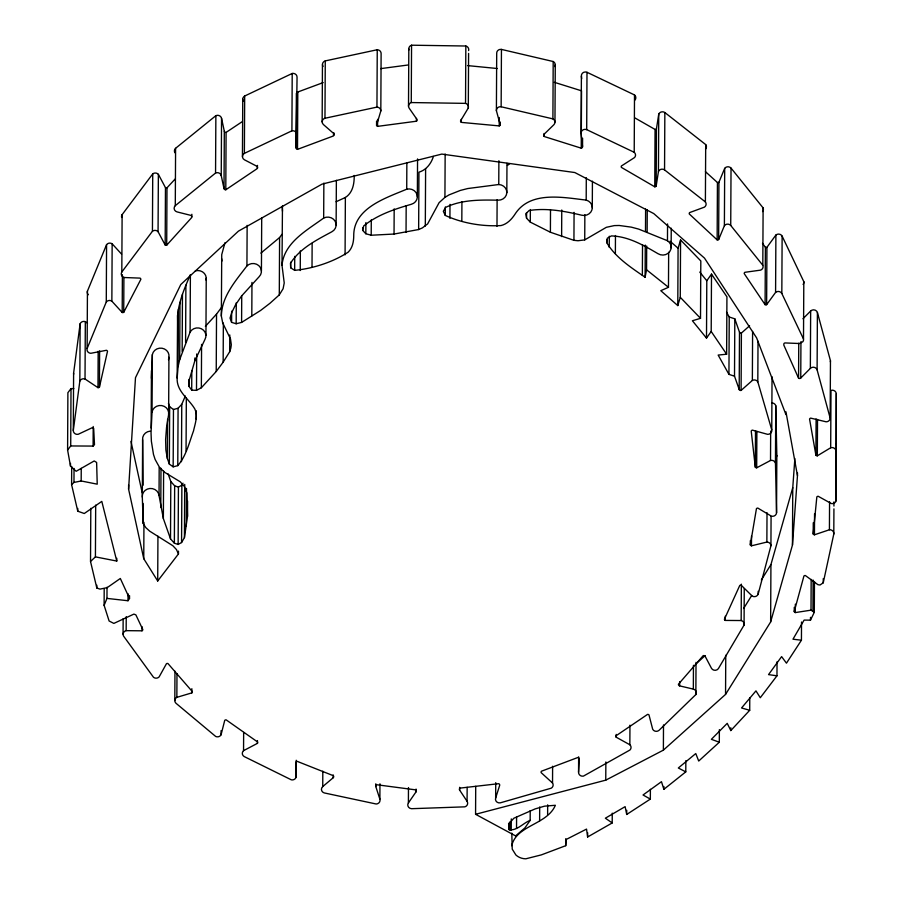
<?xml version="1.0" encoding="UTF-8"?>
<svg xmlns="http://www.w3.org/2000/svg" width="904" height="904" viewBox="0 0 904 904"><rect width="100%" height="100%" fill="white"/><g stroke="black" fill="none" stroke-linecap="round" stroke-linejoin="round"><path stroke-width="1.36" d="M296.218 760.253L296.139 777.044A4 3.74 0.3 0 1 291.337 779.836L244.17 756.546A4 3.74 0.3 0 1 243.549 750.659L257.414 743.37A1.605 1.492 0.3 0 0 257.538 741.935L226.169 719.866A1.605 1.492 0.3 0 0 224.734 720.364L221.051 734.828A4 3.74 0.3 0 1 215.672 736.444L175.93 703.21A4 3.74 0.3 0 1 176.856 697.346L191.829 692.882A1.605 1.492 0.3 0 0 192.258 691.515L167.974 663.559A1.605 1.492 0.3 0 0 166.449 663.717L159.127 676.904A4 3.74 0.3 0 1 153.488 677.265L123.532 636.043A4 3.74 0.3 0 1 126.153 630.653L141.973 630.811A1.605 1.492 0.3 0 0 142.832 629.579L135.86 614.856L133.882 614.11L113.847 623.41L109.113 621.003L104.118 605.341L106.966 598.403L128.006 600.742L129.521 598.448L120.322 578.481L107.192 587.634L99.982 589.114L96.83 588.029L90.524 561.497L95.417 556.875L116.763 561.056L101.802 501.392L84.275 513.506L77.767 511.212L71.597 484.646L73.97 482.431L81.179 480.973L97.225 484.171L96.626 462.452L94.219 460.95L76.162 471.278L70.501 466.17L67.597 450.056L67.89 392.698L71.009 388.596L73.812 388.607M70.501 466.17L70.512 463.368M67.597 450.056L70.715 445.954L71.009 388.596M71.597 484.646L71.698 466.464M70.715 445.954L93.101 446.079L94.491 444.666L93.677 428.406A1.605 1.492 0.3 0 0 92.332 427.66L78.207 434.282A4 3.74 0.3 0 1 73.303 430.519L73.608 373.16L80.128 323.745A4 3.74 0.3 0 1 85.326 321.666L87.485 323.101M73.97 482.431L74.049 468.441M77.767 511.212L77.778 508.41M73.303 430.519L79.835 381.104L80.128 323.745M81.179 480.973L81.247 468.385M121.554 254.092L112.152 243.809A4 3.74 0.3 0 0 106.57 244.645L87.439 291.122L87.134 348.481A4 3.74 0.3 0 0 90.818 353.294L106.412 350.289A1.605 1.492 0.3 0 1 107.508 351.294L99.429 387.149A1.605 1.492 0.3 0 1 97.982 387.658L85.021 379.025L85.326 321.666M90.524 561.497L90.807 508.33M93.101 446.079L93.202 426.496M95.417 556.875L95.688 505.11M96.83 588.029L96.852 585.227M97.982 387.658L98.174 351.283M99.429 387.149L99.609 350.775M104.118 605.341L104.197 588.56M87.134 348.481L106.276 302.004L106.57 244.645M106.966 598.403L107.022 587.216M191.885 214.282L191.524 217.74L166.698 245.187A1.605 1.492 0.3 0 1 165.172 245.007L165.466 187.648L158.369 174.336A4 3.74 0.3 0 0 152.731 173.896L122.119 214.655L121.814 272.014A4 3.74 0.3 0 0 124.142 277.517L140.052 278.116A1.605 1.492 0.3 0 1 140.855 279.347L123.724 312.309A1.605 1.492 0.3 0 1 122.198 312.479L111.859 301.168L112.152 243.809M116.763 561.056L116.774 558.254M122.198 312.479L122.39 274.703M123.724 312.309L123.904 277.336M123.068 634.156L123.147 618.777M126.153 630.653L126.232 616.664M128.006 600.742L128.04 593.747M178.472 551.124L178.461 553.926L157.703 580.989L143.759 558.728L128.594 489.166L128.617 484.973M129.521 598.448L129.532 595.646M178.461 553.926L176.45 549.553L172.879 545.745L149.759 531.213L145.77 527.586L143.182 523.461L142.312 497.064L142.617 439.706A8.407 7.842 0.3 0 1 150.154 431.129M141.973 630.811L141.996 626.608M142.99 520.184L143.069 503.392M143.171 485.199L142.617 439.706M143.182 523.461L143.284 505.279M143.759 558.728L143.951 522.354M151.137 428.033L151.443 370.674M121.814 272.014L152.437 231.254L152.731 173.896M159.183 467.56L159.036 495.539L163.364 518.591L170.506 538.863L174.359 543.191L178.133 544.445L181.568 542.536L184.439 537.586L187.501 516.387L186.913 492.985L184.269 486.296L180.246 481.809L164.404 472.171L159.341 467.074L155.126 459.458L153.477 454.407L151.375 441.242L151.036 432.88L152.041 412.021L152.347 354.662A8.407 7.842 0.3 0 1 162.019 348.221A8.407 7.842 0.3 0 1 168.924 357.249L168.63 414.608L166.551 427.422L165.613 439.536L165.895 450.124L167.364 458.475L169.342 464.102L173.161 466.848L177.772 465.628C186.167 456.102 189.162 442.734 193.501 430.971C195.061 423.897 198.055 416.247 194.914 409.139C188.947 398.811 176.461 391.432 177.15 378.041L177.579 315.406C179.015 301.134 184.631 287.721 190.394 274.737L190.1 332.096L179.693 359.645L178.088 366.662L177.15 378.041M165.172 245.007L158.064 231.695L158.369 174.336M157.703 580.989L157.94 536.219M160.788 507.517L160.991 468.34M163.364 518.591L163.613 471.029M166.698 245.187L166.991 187.829L175.082 179.082M167.364 458.475L167.568 419.309M169.342 464.102L169.647 406.732L168.449 403.365M170.506 538.863L170.799 481.504L168.121 473.899M173.161 466.848L173.466 409.489L169.647 406.732M191.863 217.073A1.605 1.492 0.3 0 0 190.71 215.344L177.082 211.909A4 3.74 0.3 0 1 175.286 205.66L175.591 148.301L215.864 115.678A4 3.74 0.3 0 1 221.548 118.3L224.316 131.227L224.011 188.586A1.605 1.492 0.3 0 0 225.797 189.772L256.996 168.765L257.516 165.387M174.359 543.191L174.653 485.832L170.799 481.504M174.811 700.555L174.969 671.175M178.088 366.662L178.393 309.304M177.772 465.628L178.077 408.269L181.76 404.325L185.331 396.008M176.856 697.346L176.981 673.57M178.133 544.445L178.427 487.086L181.873 485.177L183.015 483.199M179.693 359.645L179.986 302.286M181.455 461.684L181.76 404.325M182.156 351.611L182.461 294.241M181.568 542.536L181.873 485.177M184.439 537.586L184.721 484.42M185.602 342.458L185.896 285.099M186.054 450.994L186.337 397.828M186.303 526.207L186.495 488.442M187.501 516.387L187.58 500.997M224.96 242.747L221.729 254.645L221.344 316.027L222.678 322.875L230.497 338.966L231.311 344.763L230.859 348.074L229.684 351.746L223.152 362.176L216.225 371.487L201.355 387.759L196.496 390.358L191.704 390.144L189.004 386.415L189.038 379.409M191.704 390.144L191.806 370.561M191.829 692.882L191.851 688.69M189.004 386.415L189.117 380.437L194.846 360.775L194.857 357.984M196.213 419.151L196.258 410.766M196.496 390.358L196.688 353.984M201.355 387.759L201.581 344.39M205.942 335.418L206.236 278.059M175.286 205.66L215.559 173.037L215.864 115.678M216.225 371.487L216.531 314.129L221.909 306.885M224.011 188.586L221.243 175.658L221.548 118.3M221.051 734.828L221.073 730.624M223.152 362.176L223.356 323.01M225.797 189.772L226.09 132.413A1.605 1.492 0.3 0 1 224.316 131.227M229.684 351.746L229.774 334.955M282.466 205.818L282.014 265.403L284.229 282.952L283.11 288.715L279.291 294.896L269.968 303.281L260.589 310.467L241.594 322.423L236.17 323.745L231.593 322.366L231.65 311.168M236.17 323.745L236.283 302.761M241.594 322.423L241.73 295.834L259.132 276.726A8.407 7.842 0.3 0 0 258.804 265.64A8.407 7.842 0.3 0 0 246.928 265.934C235.752 280.692 221.649 296.467 221.344 316.027M242.441 156.641L242.747 99.282M257.504 168.189A1.605 1.492 0.3 0 0 256.838 166.246L244.498 159.838A4 3.74 0.3 0 1 244.374 153.375L244.679 96.016L292.207 73.461A4 3.74 0.3 0 1 297.054 77.292L296.083 147.815A1.605 1.492 0.3 0 0 297.506 149.363L333.237 136.029L333.892 132.798M243.549 750.659L243.651 732.466M246.928 265.934L247.142 225.356M251.798 315.971L251.967 282.398M257.414 743.37L257.437 740.568M261.425 271.121L261.708 217.954M279.291 294.896L279.596 237.537L281.912 234.373M646.688 246.012L646.563 269.799L645.094 277.245C631.082 267.539 615.613 257.629 606.765 242.713L607.262 238.227L611.398 235.921C628.416 236.385 643.75 245.357 658.055 253.73A8.407 7.842 0.3 0 0 669.717 251.628A8.407 7.842 0.3 0 0 667.468 240.735L638.71 229.119L631.308 227.141L619.195 225.48L614.302 225.604L606.347 227.311L584.73 239.888L578.018 240.746L573.938 240.328L550.4 232.249L530.286 222.124L526.569 218.214L525.778 213.773L529.111 210.519C546.558 207.807 564.548 211.129 581.588 215.186A8.407 7.842 0.3 0 0 591.973 209.784A8.407 7.842 0.3 0 0 586.188 200.089C562.955 197.445 530.004 190.586 514.986 214.225C511.63 219.31 507.155 224.09 501.008 225.559C482.363 226.667 462.181 223.22 445.276 215.423L443.322 211.299L445.683 207.366C461.899 199.569 480.499 199.852 498.093 200.191A8.407 7.842 0.3 0 0 506.816 192.676A8.407 7.842 0.3 0 0 498.759 184.518L467.73 188.54L460.305 190.439L449.039 194.891L444.926 197.366L439.084 202.688L427.615 223.921L422.36 227.91L418.642 229.537L394.042 234.046L371.205 235.232L365.826 233.752L362.662 230.362L363.668 225.955C377.217 214.881 394.528 209.118 411.196 204.327A8.407 7.842 0.3 0 0 417.049 194.676A8.407 7.842 0.3 0 0 406.721 189.196C385.929 197.987 353.498 208.044 353.735 235.763C353.701 241.673 352.549 247.978 348.096 252.227C332.627 262.273 312.908 268.578 294.659 270.352L290.681 267.81L290.704 262.216M296.749 134.651A4 3.74 0.3 0 0 291.913 130.82L292.207 73.461M294.659 270.352L294.727 256.352M296.083 147.815L296.376 93.248M297.506 149.363L297.8 92.005A1.605 1.492 0.3 0 1 297.066 91.745M300.252 270.522L300.354 250.939M312.016 267.109L312.14 243.323M322.152 121.95L322.445 64.591M282.014 265.403C283.833 242.634 307.236 230.136 323.666 218.056L323.858 183.083M333.87 135.589A1.605 1.492 0.3 0 0 333.723 133.555L323.417 124.549A4 3.74 0.3 0 1 324.965 118.254L325.27 60.896L377.25 49.743A4 3.74 0.3 0 1 381.115 53.596L380.821 110.955L376.561 125.272A1.605 1.492 0.3 0 0 377.567 126.368L416.439 121.215A1.605 1.492 0.3 0 0 416.823 119.204L409.15 108.141A4 3.74 0.3 0 1 411.263 102.559L411.557 45.2L465.831 46.014A4 3.74 0.3 0 1 468.6 50.613M379.962 783.802L379.883 799.192A4 3.74 0.3 0 1 376.2 804.006L324.186 792.91A4 3.74 0.3 0 1 322.739 786.582L322.818 771.191M322.739 786.582L333.192 777.734L333.203 774.943M336.13 225.096L336.367 180.325M345.079 254.838L345.373 197.479C352.854 192.733 354.334 183.591 354.198 175.455M362.662 230.362L362.673 227.571M365.826 233.752L365.894 222.565M371.205 235.232L371.284 219.841M376.561 125.272L376.584 121.079M380.821 110.955A4 3.74 0.3 0 0 376.945 107.113L377.25 49.743M377.567 126.368L377.601 119.362M379.883 799.192L375.804 786.57L375.815 783.779M394.042 234.046L394.178 208.858M406.043 232.317L406.178 205.728M406.721 189.196L406.856 162.618M408.506 106.299L408.811 48.94M467.153 787.316L467.074 801.306A4 3.74 0.3 0 1 464.848 806.843L411.546 808.696A4 3.74 0.3 0 1 408.393 802.933L408.472 787.553M416.439 121.215L416.45 118.413M417.354 196.71L417.558 158.934M418.642 229.537L418.947 172.178C426.304 170.008 431.208 163.556 433.411 156.471M408.393 802.933L416.032 791.87L416.055 789.068M425.309 226.034L425.614 168.675M444.926 197.366L445.152 153.996M445.276 215.423L445.31 207.027M449.921 218.327L450 204.338M500.251 122.04L500.24 124.831A1.605 1.492 0.3 0 1 499.223 125.905L461.955 122.447L461.232 122.198L461.243 119.396M461.82 221.164L461.921 201.581M467.074 801.306L459.639 790.107L459.65 787.305M461.232 122.198A1.605 1.492 0.3 0 1 460.531 120.921L468.306 107.971A4 3.74 0.3 0 0 465.537 103.372L465.831 46.014M468.306 107.971L468.588 53.404M530.219 810.572L530.162 820.369L524.885 827.951L515.596 835.906L475.572 814.289L475.719 786.31M500.24 124.831L496.398 110.695L496.703 53.336A4 3.74 0.3 0 1 501.449 49.415L553.191 61.517A4 3.74 0.3 0 1 554.773 66.58M496.985 226.328L497.121 199.739M498.759 184.518L498.884 160.731M552.615 766.253L552.536 783.034A4 3.74 0.3 0 1 551.248 788.175L500.285 802.842A4 3.74 0.3 0 1 495.652 798.04L495.731 782.649M499.223 125.905L499.257 117.509M496.398 110.695A4 3.74 0.3 0 1 501.144 106.774L501.449 49.415M506.816 192.676L506.974 163.296M530.162 820.369C523.382 822.855 516.907 831.092 509.178 829.691L508.613 823.465M508.681 828.889L508.715 823.295M509.178 829.691L509.212 824.086M510.037 830.075L510.082 821.691M511.235 830.109L511.291 818.911M612.257 813.159L612.211 822.945L587.634 836.98L586.538 829.092L566.096 839.511L565.723 845.692L541.406 854.868L525.846 858.8A14.057 13.119 0.3 0 1 515.89 854.992L512.229 849.116L511.8 833.126M516.534 828.324L516.591 817.126M526.569 218.214L526.591 212.621M530.286 222.124L530.354 209.536M539.62 820.99L539.688 806.989M582.594 138.154L582.549 146.55A1.605 1.492 0.3 0 1 581.238 148.177L544.75 136.696L544.084 136.289L544.106 133.487M550.4 232.249L550.513 209.864M547.621 814.64L547.677 804.842M544.084 136.289A1.605 1.492 0.3 0 1 544.106 134.244L553.858 124.729A4 3.74 0.3 0 0 552.898 118.876L553.191 61.517M554.966 122.074L555.271 64.704M561.621 236.588L561.757 210.01M565.723 845.692L565.757 838.697M573.938 240.328L574.074 212.35M582.549 146.55L581.091 133.442L581.396 76.083A4 3.74 0.3 0 1 586.99 72.286L634.506 94.943A4 3.74 0.3 0 1 634.823 100.208M581.238 148.177L581.532 90.818L554.299 82.298M629.952 725.177L629.851 744.76A4 3.74 0.3 0 1 629.93 750.026L583.419 776.118A4.034 3.763 0.3 0 1 578.56 772.231L578.639 756.84M584.73 239.888L584.854 214.7M586.188 200.089L586.3 177.715M581.091 133.442A4 3.74 0.3 0 1 586.696 129.645L586.99 72.286M587.634 836.98L587.656 832.787M592.289 207.762L592.425 181.184M606.765 242.713L606.776 239.91M475.572 814.289L605.759 780.152L605.861 761.959M609.251 247.402L609.307 236.215M615.375 253.696L615.466 235.515M629.851 744.76L616.166 737.189L616.189 734.387M650.394 789.294L650.338 799.091L626.709 814.47L626.732 810.266M801.532 622.02L801.43 640.213L792.977 639.207L804.108 620.087L810.481 620.155L814.301 612.279L811.012 610.166L795.294 612.573A1.605 1.492 0.3 0 1 794.243 611.522L803.927 576.006A1.605 1.492 0.3 0 1 805.396 575.554L817.95 584.696L819.996 585.001L823.239 582.82L833.793 534.049A4 3.74 0.3 0 0 829.42 529.767L814.447 534.795A1.605 1.492 0.3 0 1 813.204 533.948L816.832 496.951A1.605 1.492 0.3 0 1 818.199 496.285L831.273 503.528A4 3.74 0.3 0 0 836.11 500.793L836.29 393.635A4 3.74 0.3 0 0 830.991 390.392L830.686 447.751L817.329 455.819A1.605 1.492 0.3 0 1 815.916 455.254L809.555 419.083A1.605 1.492 0.3 0 1 810.696 418.123L826.132 421.806A4 3.74 0.3 0 0 830.166 418.111L830.46 360.752L817.408 312.468A4 3.74 0.3 0 0 810.651 311.032L810.346 368.391L800.752 378.041A1.605 1.492 0.3 0 1 798.571 378.177L783.768 345L783.937 343.576A1.605 1.492 0.3 0 1 785.316 342.944L799.418 343.52L802.797 341.768A4 3.74 0.3 0 0 803.498 338.989L803.803 281.63L782.129 236.113A4 3.74 0.3 0 0 775.892 235.04L775.587 292.399L766.626 304.671A1.605 1.492 0.3 0 1 765.089 304.659L744.218 273.607A1.605 1.492 0.3 0 1 744.873 272.307L760.614 270.126A4 3.74 0.3 0 0 762.806 265.256L763.112 207.897L731.031 168.099A4 3.74 0.3 0 0 724.692 168.347L724.386 225.706L718.646 239.571A1.605 1.492 0.3 0 1 717.143 239.876L689.3 213.988A1.605 1.492 0.3 0 1 689.628 212.587L704.431 207.14A4 3.74 0.3 0 0 705.391 201.942L705.696 144.583L664.847 112.537A4 3.74 0.3 0 0 658.745 114.119L658.44 171.477L656.157 186.179A1.605 1.492 0.3 0 1 654.767 186.8L621.432 167.421A1.605 1.492 0.3 0 1 621.41 165.986L634.529 157.567A4 3.74 0.3 0 0 634.212 152.301L634.506 94.943M642.36 275.381L642.529 244.6M645.094 277.245L645.264 245.063M645.49 231.413L645.614 209.027M647.14 231.978L647.253 209.604M654.767 186.8L655.061 129.441A1.605 1.492 0.3 0 0 656.451 128.82L658.745 114.119M656.157 186.179L656.451 128.82M705.391 201.942L664.553 169.895L664.847 112.537M605.759 780.152L663.378 750.139L663.502 724.951M685.842 760.659L685.786 771.858L663.886 789.316L663.898 786.525M667.468 240.735L667.559 223.955M706.499 338.107L706.792 280.748L711.504 274.115L711.199 331.474L706.499 338.107L692.407 320.762L700.51 318.321L700.815 260.962L680.565 239.955L680.271 297.314L677.785 305.586L660.79 290.692L668.474 287.28L668.655 252.306M671.141 247.798L671.243 228.203M677.785 305.586L678.079 248.227L680.565 239.955M616.166 737.189A1.605 1.492 0.3 0 1 616.087 735.754L647.546 714.409A1.605 1.492 0.3 0 1 648.982 714.906L652.699 729.268A4 3.74 0.3 0 0 658.914 730.432L695.854 694.543A4 3.74 0.3 0 0 693.334 689.108L679.65 685.876L679.672 681.672M693.334 689.108L693.458 665.321M695.854 694.543L696.024 662.361M717.143 239.876L717.437 182.518L705.425 171.636M718.646 239.571L718.94 182.201L724.692 168.347M685.786 771.858L678.328 767.993L695.764 753.563L698.713 761.032L719.313 742.229L719.369 729.641M679.65 685.876A1.605 1.492 0.3 0 1 678.475 684.159L703.165 655.682A1.605 1.492 0.3 0 1 705.21 656.406L711.437 668.226A4 3.74 0.3 0 0 718.352 668.666L744.071 625.071A4 3.74 0.3 0 0 741.167 620.539L725.257 620.426L725.268 616.234M752.603 331.474L752.354 380.437L741.099 390.426A1.605 1.492 0.3 0 1 739.325 389.793L734.511 376.2L728.94 374.358L718.16 355.069L726.624 354.21L726.929 296.84L711.504 274.115M663.378 750.139L725.55 694.408L725.765 655.231M728.94 374.358L729.234 316.999L726.545 312.174M762.806 265.256L730.726 225.458L731.031 168.099M749.766 697.696L749.71 710.284L730.805 730.568L730.827 727.776M734.511 376.2L734.816 318.841L729.234 316.999M739.189 389.567L739.495 332.209L734.816 318.841M741.099 390.426L741.404 333.067L749.585 325.802M741.167 620.539L741.359 584.165M744.071 625.071L744.263 588.696M725.257 620.426A1.593 1.48 0.3 0 1 724.42 619.24L739.743 585.498A1.605 1.492 0.3 0 1 741.257 585.261L752.196 596.064A4 3.74 0.3 0 0 758.173 594.086L770.931 545.745A4 3.74 0.3 0 0 766.863 542.072L751.461 545.813A1.605 1.492 0.3 0 1 750.32 544.863L750.343 540.66M751.461 545.813L751.518 536.015M750.32 544.863L756.445 508.658A1.605 1.492 0.3 0 1 757.857 508.093L771.259 516.105A4 3.74 0.3 0 0 776.547 512.828L775.462 463.04A4 3.74 0.3 0 0 770.524 460.475L756.682 467.809A1.605 1.492 0.3 0 1 755.315 467.176L755.495 430.801M756.682 467.809L756.874 431.434M755.315 467.176L751.213 431.05A1.605 1.492 0.3 0 1 752.399 430.134L767.564 434.327A4 3.74 0.3 0 0 771.756 429.886L757.812 381.816L758.015 341.249M758.173 594.086L758.185 591.284M765.089 304.659L765.394 247.3L762.501 243.345M766.626 304.671L766.931 247.312L775.892 235.04M766.863 542.072L767.021 512.692M770.524 460.475L770.671 431.095M770.931 545.745L771.078 516.365M725.55 694.408L770.637 621.952L770.931 564.593L792.763 487.64L794.865 458.531M771.756 429.886L772.039 376.719M775.462 463.04L775.756 405.681A4 3.74 0.3 0 0 771.858 402.969M776.547 512.828L776.841 455.469L775.756 405.681M749.71 710.284L741.551 707.968L755.959 690.871L760.287 697.73L776.965 675.808L777.033 661.807M803.498 338.989L781.824 293.484L782.129 236.113M770.637 621.952L792.469 544.999L797.464 475.673L785.949 411.795M792.469 544.999L792.763 487.64M794.243 611.522L794.266 607.33M795.294 612.573L795.339 604.177M797.464 475.673L797.475 472.882M798.571 378.177L798.752 343.204M800.752 378.041L800.944 341.667M810.481 620.155L810.492 617.353M811.012 610.166L811.17 579.396M813.204 533.948L813.272 522.749M812.956 610.81L813.114 580.04M814.447 534.795L814.56 513.811M814.301 612.279L814.47 581.498M815.916 455.254L816.109 418.88M830.166 418.111L817.103 369.826L817.408 312.468M817.329 455.819L817.521 419.445M823.239 582.82L823.261 578.628M829.42 529.767L829.567 501.788M833.793 534.049L833.929 508.873M833.94 506.07L833.963 501.878M836.11 500.793L836.29 393.635M177.579 315.406L177.692 322.954M578.56 772.231L579.238 759.066A1.605 1.492 0.3 0 0 577.825 757.507L541.439 771.225A1.605 1.492 0.3 0 0 541.157 772.637L552.536 783.034M128.594 489.166L135.487 377.702L180.789 284.523L238.43 231.141L322.039 184.133L441.819 154.087L574.82 172.54L653.75 213.581L704.499 258.115L756.614 337.881L785.938 414.597M152.347 354.662L151.454 378.313M511.732 845.726C516.444 825.069 547.089 824.855 555.372 805.283L544.581 806.153L535.1 808.922L513.867 818.222L510.466 822.052L508.624 828.154M168.506 359.815L168.924 357.249M495.652 798.04L499.629 785.508A1.605 1.492 0.3 0 0 498.669 783.678L460.057 788.107A1.605 1.492 0.3 0 0 459.639 790.107M194.846 360.775L204.982 339.384A8.407 7.842 0.3 0 0 201.445 328.785A8.407 7.842 0.3 0 0 190.1 332.096M743.585 608.539L751.721 595.476M761.326 580.029L770.931 564.593M801.43 640.213L786.457 663.174L781.621 656.62L768.536 674.621L776.965 675.808M241.707 295.8L235.594 304.727L231.808 312.411L230.034 318.095L231.593 322.366M205.377 326.333L216.531 314.129M802.967 318.75L810.651 311.032M279.596 237.537L260.883 253.109M695.797 663.988L705.131 655.626M507.415 165.466L509.743 163.613M242.069 121.769L226.09 132.413M244.374 153.375L291.913 130.82M336.085 201.739L345.373 197.479M323.18 82.592L297.8 92.005M173.466 409.489L178.077 408.269M324.965 118.254L376.945 107.113M380.64 68.636L408.405 64.952M411.263 102.559L465.537 103.372M467.526 65.596L497.381 68.523M655.061 129.441L634.857 117.904M501.144 106.774L552.898 118.876M174.653 485.832L178.427 487.086M719.313 742.229L711.38 739.314L727.223 723.358L730.805 730.568M586.696 129.645L634.212 152.301M650.338 799.091L643.038 794.989L661.468 781.689L663.886 789.316M612.211 822.945L605.364 818.199L625.116 806.65L626.709 814.47M646.563 269.799L668.474 287.28M670.079 241.221L678.079 248.227M680.271 297.314L700.51 318.321M699.752 272.07L706.792 280.748M711.199 331.474L726.624 354.21M739.495 332.209L739.619 332.435A1.605 1.492 0.3 0 0 741.404 333.067M130.978 441.355L142.278 493.188M221.638 258.668L221.943 261.064M581.396 76.083L581.69 78.704M282.319 208.044L282.489 211.208M290.681 267.81L290.466 263.301C299.936 248.295 316.66 239.967 331.779 231.808A8.407 7.842 0.3 0 0 335.09 221.152A8.407 7.842 0.3 0 0 323.666 218.056M296.139 777.044L295.958 762.185A1.605 1.492 0.3 0 1 297.224 761.371L333.373 775.711A1.605 1.492 0.3 0 1 333.192 777.734M195.332 270.884A8.407 7.842 0.3 0 1 206.044 280.104M776.841 455.469A4 3.74 0.3 0 1 776.174 457.3M73.71 374.132A4 3.74 0.3 0 1 73.608 373.16M88.343 294.749A4 3.74 0.3 0 1 87.439 291.122M121.667 217.48A4 3.74 0.3 0 1 122.119 214.655M166.991 187.829A1.605 1.492 0.3 0 1 165.466 187.648M174.958 152.81A4 3.74 0.3 0 1 175.591 148.301M243.312 101.135A4 3.74 0.3 0 1 244.679 96.016M323.056 66.433A4 3.74 0.3 0 1 325.27 60.896M409.003 49.901A4 3.74 0.3 0 1 411.557 45.2M705.696 144.583A4 3.74 0.3 0 1 705.504 149.126M718.94 182.201A1.605 1.492 0.3 0 1 717.437 182.518M763.112 207.897A4 3.74 0.3 0 1 762.569 211.592M766.931 247.312A1.605 1.492 0.3 0 1 765.394 247.3M803.803 281.63A4 3.74 0.3 0 1 803.102 284.41M830.46 360.752A4 3.74 0.3 0 1 830.313 361.713M836.403 443.435A4 3.74 0.3 0 1 836.03 444.339M830.686 447.751A4 3.74 0.3 0 1 835.985 451.006M810.346 368.391A4 3.74 0.3 0 1 817.103 369.826M775.587 292.399A4 3.74 0.3 0 1 781.824 293.484M724.386 225.706A4 3.74 0.3 0 1 730.726 225.458M658.44 171.477A4 3.74 0.3 0 1 664.553 169.895M215.559 173.037A4 3.74 0.3 0 1 221.243 175.658M152.437 231.254A4 3.74 0.3 0 1 158.064 231.695M106.276 302.004A4 3.74 0.3 0 1 111.859 301.168M79.835 381.104A4 3.74 0.3 0 1 85.021 379.025M375.804 786.57A1.605 1.492 0.3 0 1 376.765 784.751L415.648 789.859A1.605 1.492 0.3 0 1 416.032 791.87M752.354 380.437A4 3.74 0.3 0 1 757.812 381.816M152.041 412.021A8.407 7.842 0.3 0 1 161.714 405.58A8.407 7.842 0.3 0 1 168.63 414.608M142.312 497.064A8.407 7.842 0.3 0 1 149.849 488.488A8.407 7.842 0.3 0 1 159.036 495.539"/></g></svg>
